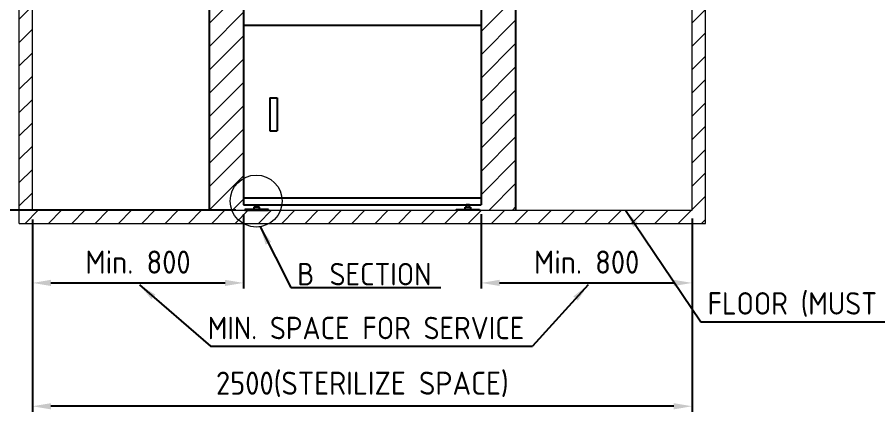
# Model space of a CAD drawing. Header units: millimetres. Extents: x -180913 to 13185, y -18310 to 9270.
# Drawn here: x 4403 to 7663, y 1947 to 3467 of the extents above; entities that cross this region are included whole.
import ezdxf

# ---------------------------------------------------------------- set-up
doc = ezdxf.new("R2010")
doc.units = ezdxf.units.MM
doc.header["$MEASUREMENT"] = 0
doc.linetypes.add('HIDDEN', pattern=[9.525, 6.35, -3.175])
doc.layers.get('0').update_dxf_attribs({"lineweight": 25})
for name, color, linetype, lineweight in [('D', 3, 'Continuous', 13), ('H', 2, 'HIDDEN', 15), ('S', 4, 'Continuous', 15)]:
    doc.layers.add(name, color=color, linetype=linetype, lineweight=lineweight)
doc.styles.get("Standard").update_dxf_attribs({"font": 'KAIU.TTF'})
doc.styles.add('STU25', font='isocp2.shx')
doc.dimstyles.new('STU25', dxfattribs={"dimscale": 35, "dimtxt": 2.5, "dimasz": 2, "dimexe": 0.6, "dimexo": 1, "dimgap": 1, "dimtad": 1, "dimdsep": 46, "dimtxsty": 'STU25', "dimcen": 2, "dimazin": 2, "dimtfac": 1, "dimtmove": 0, "dimatfit": 3, "dimfxl": 0, "dimtolj": 1, "dimtzin": 0, "dimarcsym": 0})
doc.dimstyles.new('STU25$7', dxfattribs={"dimscale": 35, "dimtxt": 2.5, "dimasz": 2, "dimexe": 1.25, "dimexo": 0.625, "dimgap": 1, "dimtad": 0, "dimdec": 4, "dimdsep": 46, "dimtxsty": 'STU25', "dimcen": 2.5, "dimazin": 2, "dimtfac": 1, "dimtdec": 4, "dimtmove": 0, "dimatfit": 3, "dimfxl": 0, "dimtolj": 1, "dimtzin": 0, "dimarcsym": 0})

# ---------------------------------------------------------------- blocks, each defined once
blk = doc.blocks.new('*D2')
at = {"layer": 'D', "color": 0, "lineweight": -2}
for p, q in [((5260.2, 2721.7), (5260.2, 2440.3)), ((4460.2, 2701.7), (4460.2, 2440.3)), ((4530.2, 2461.3), (5190.2, 2461.3))]:
    blk.add_line(p, q, dxfattribs=at)
at = {"layer": 'D', "color": 0}
for points in [[(4530.2, 2473), (4530.2, 2449.7), (4460.2, 2461.3)], [(5190.2, 2449.7), (5190.2, 2473), (5260.2, 2461.3)]]:
    blk.add_solid(points, dxfattribs=at)
at = {"layer": 'Defpoints', "color": 0}
for p in [(5260.2, 2756.7), (4460.2, 2736.7), (5260.2, 2461.3)]:
    blk.add_point(p, dxfattribs=at)
at = {"layer": 'D', "color": 0, "insert": (4860.2, 2540.1), "char_height": 87.5, "attachment_point": 5, "style": 'STU25'}
blk.add_mtext('\\A1;Min. 800', dxfattribs=at)
blk = doc.blocks.new('*D3')
at = {"layer": 'D', "color": 0, "lineweight": -2}
for p, q in [((6160.2, 2721.7), (6160.2, 2440.3)), ((6960.2, 2701.7), (6960.2, 2440.3)), ((6230.2, 2461.3), (6890.2, 2461.3))]:
    blk.add_line(p, q, dxfattribs=at)
at = {"layer": 'D', "color": 0}
for points in [[(6230.2, 2473), (6230.2, 2449.7), (6160.2, 2461.3)], [(6890.2, 2449.7), (6890.2, 2473), (6960.2, 2461.3)]]:
    blk.add_solid(points, dxfattribs=at)
at = {"layer": 'Defpoints', "color": 0}
for p in [(6160.2, 2756.7), (6960.2, 2736.7), (6960.2, 2461.3)]:
    blk.add_point(p, dxfattribs=at)
at = {"layer": 'D', "color": 0, "insert": (6560.2, 2540.1), "char_height": 87.5, "attachment_point": 5, "style": 'STU25'}
blk.add_mtext('\\A1;Min. 800', dxfattribs=at)
blk = doc.blocks.new('*D4')
at = {"layer": 'D', "color": 0, "lineweight": -2}
for p, q in [((5225.2, 4536.7), (4281.1, 4536.7)), ((4302.1, 4466.7), (4302.1, 2806.7)), ((5230.7, 2736.7), (4281.1, 2736.7))]:
    blk.add_line(p, q, dxfattribs=at)
at = {"layer": 'D', "color": 0}
for points in [[(4313.8, 4466.7), (4290.4, 4466.7), (4302.1, 4536.7)], [(4290.4, 2806.7), (4313.8, 2806.7), (4302.1, 2736.7)]]:
    blk.add_solid(points, dxfattribs=at)
at = {"layer": 'Defpoints', "color": 0}
for p in [(5260.2, 4536.7), (4302.1, 2736.7), (5265.7, 2736.7)]:
    blk.add_point(p, dxfattribs=at)
at = {"layer": 'D', "color": 0, "insert": (4223.4, 3636.7), "char_height": 87.5, "attachment_point": 5, "rotation": 90, "style": 'STU25'}
blk.add_mtext('\\A1;1800', dxfattribs=at)
blk = doc.blocks.new('*D24')
at = {"layer": 'D', "color": 0, "lineweight": -2}
for p, q in [((4460.2, 2701.7), (4460.2, 1973.2)), ((6960.2, 2704.6), (6960.2, 1973.2)), ((6890.2, 1994.2), (4530.2, 1994.2))]:
    blk.add_line(p, q, dxfattribs=at)
at = {"layer": 'D', "color": 0}
for points in [[(4530.2, 2005.8), (4530.2, 1982.5), (4460.2, 1994.2)], [(6890.2, 1982.5), (6890.2, 2005.8), (6960.2, 1994.2)]]:
    blk.add_solid(points, dxfattribs=at)
at = {"layer": 'Defpoints', "color": 0}
for p in [(6960.2, 2739.6), (4460.2, 2736.7), (4460.2, 1994.2)]:
    blk.add_point(p, dxfattribs=at)
at = {"layer": 'D', "color": 0, "insert": (5710.2, 2077.3), "char_height": 87.5, "attachment_point": 5, "style": 'STU25'}
blk.add_mtext('\\A1;{\\Fisocp2.shx;2500(STERILIZE SPACE)}', dxfattribs=at)

msp = doc.modelspace()

# ---------------------------------------------------------------- hatches: boundary and pattern name
at = {"layer": 'D', "ltscale": 30}
h = msp.add_hatch(dxfattribs=at)
h.set_pattern_fill('ANSI31', color=256, scale=500, style=0)
h.set_pattern_definition([(45, (222997.52, 23056.58), (-44.194174, 44.194174), [])])
h.paths.add_polyline_path([(4460.166, 4523.666), (4460.166, 5436.731), (6960.166, 5436.731), (6960.166, 4523.666), (6290.951, 4523.666), (6290.951, 2736.731), (6160.166, 2736.731), (6160.166, 4536.731), (5260.166, 4536.731), (5260.166, 2736.731), (5129.382, 2736.731), (5129.382, 4523.666)])
at = {"layer": 'H', "ltscale": 5}
h = msp.add_hatch(dxfattribs=at)
h.set_pattern_fill('ANSI31', color=256, scale=500, style=0)
h.set_pattern_definition([(45, (222734.74, 23352.66), (-44.194174, 44.194174), [])])
h.paths.add_polyline_path([(7010.166, 2686.731), (7010.166, 5436.731), (6960.166, 5436.731), (6960.166, 2736.731), (4460.166, 2736.731), (4460.166, 5436.731), (4410.166, 5436.731), (4410.166, 2686.731)])
h.paths.add_polyline_path([(7010.166, 5436.731), (6960.166, 5436.731)], flags=16)
h.paths.add_polyline_path([(4410.166, 5436.731), (4460.166, 5436.731)], flags=16)

# ---------------------------------------------------------------- linework, layer by layer
for p, q in [((5129.382, 4523.666), (5129.382, 2736.731)), ((6290.951, 4523.666), (6290.951, 2736.731)), ((5260.166, 3856.731), (5260.166, 3436.731)), ((6160.166, 3856.731), (6160.166, 3436.731)), ((5260.166, 3436.731), (5260.166, 2756.731)), ((5260.166, 3436.731), (6160.166, 3436.731)), ((5260.166, 3436.731), (6160.166, 3436.731)), ((6160.166, 3436.731), (6160.166, 2756.731)), ((5360.166, 3161.731), (5360.166, 3036.731)), ((5360.166, 3161.731), (5387.166, 3161.731)), ((5387.166, 3161.731), (5387.166, 3036.731)), ((5360.166, 3036.731), (5387.166, 3036.731)), ((6160.166, 2781.731), (5260.166, 2781.731)), ((5260.166, 2756.731), (6160.166, 2756.731)), ((5354.666, 2739.731), (5265.666, 2739.731)), ((5265.666, 2739.731), (5265.666, 2736.731)), ((5299.774, 2747.731), (5299.774, 2739.731)), ((5320.559, 2747.731), (5299.774, 2747.731)), ((5304.166, 2747.731), (5304.166, 2756.731)), ((5304.166, 2756.731), (5316.166, 2756.731)), ((5316.166, 2756.731), (5316.166, 2747.731)), ((5320.559, 2739.731), (5320.559, 2747.731)), ((5354.666, 2736.731), (5354.666, 2739.731)), ((6065.666, 2736.731), (6065.666, 2739.731)), ((6065.666, 2739.731), (6154.666, 2739.731)), ((6099.774, 2747.731), (6120.559, 2747.731)), ((6099.774, 2739.731), (6099.774, 2747.731)), ((6116.166, 2756.731), (6104.166, 2756.731)), ((6104.166, 2756.731), (6104.166, 2747.731)), ((6116.166, 2747.731), (6116.166, 2756.731)), ((6120.559, 2747.731), (6120.559, 2739.731)), ((6154.666, 2739.731), (6154.666, 2736.731)), ((5265.666, 2736.731), (5354.666, 2736.731)), ((6154.666, 2736.731), (6065.666, 2736.731))]:
    msp.add_line(p, q)
at = {"layer": 'D'}
msp.add_circle((5308.062, 2771.298), 98.378, dxfattribs=at)
at = {"layer": 'S'}
for p, q in [((4410.166, 2686.731), (4410.166, 5436.731)), ((4460.166, 2736.731), (4460.166, 5436.731)), ((6960.166, 2736.731), (6960.166, 5436.731)), ((7010.166, 2686.731), (7010.166, 5436.731)), ((4460.166, 2736.731), (6960.166, 2736.731)), ((4410.166, 2686.731), (7010.166, 2686.731))]:
    msp.add_line(p, q, dxfattribs=at)

# ---------------------------------------------------------------- texts
at = {"layer": 'D', "color": 11, "char_height": 85, "attachment_point": 1}
for s, insert in [('{\\Fisocp2.shx;\\C3;B\\f標楷體|b0|i0|c136|p65; \\Fisocp2.shx;SECTION}', (5463.357, 2536.91)), ('{\\Fisocp2.shx;\\C3;FLOOR (MUST BE WATERPROOF)}', (7018.441, 2426.22)), ('{\\Fisocp2.shx;\\C3;MIN. SPACE FOR SERVICE}', (5124.33, 2333.026))]:
    msp.add_mtext(s, dxfattribs=dict(at, insert=insert))

# ---------------------------------------------------------------- dimensions: what is measured, and where the dimension line sits
at = {"layer": 'D'}
dim = msp.add_linear_dim(base=(4302.111, 2736.731), p1=(5260.166, 4536.731), p2=(5265.666, 2736.731), angle=90, dimstyle='STU25', dxfattribs=at)
dim.commit()
dim.dimension.update_dxf_attribs({"geometry": '*D4', "text_midpoint": (4302.111, 3636.731), "dimtype": 160})
dim = msp.add_linear_dim(base=(5260.166, 2461.348), p1=(4460.166, 2736.731), p2=(5260.166, 2756.731), text='Min. <>', dimstyle='STU25', dxfattribs=at)
dim.commit()
dim.dimension.update_dxf_attribs({"geometry": '*D2', "text_midpoint": (4860.166, 2540.098)})
for base, p1, p2, text, picture, middle in [((4460.166, 1994.17), (6960.166, 2739.561), (4460.166, 2736.731), '{\\Fisocp2.shx;<>(STERILIZE SPACE)}', '*D24', (5710.166, 1994.17)), ((6960.166, 2461.348), (6160.166, 2756.731), (6960.166, 2736.731), 'Min. <>', '*D3', (6560.166, 2461.348))]:
    dim = msp.add_linear_dim(base=base, p1=p1, p2=p2, text=text, dimstyle='STU25', dxfattribs=at)
    dim.commit()
    dim.dimension.update_dxf_attribs({"geometry": picture, "text_midpoint": middle, "dimtype": 160})

# ---------------------------------------------------------------- leaders
for points in [[(6707.471, 2736.731), (6993.09, 2313.942), (8591.133, 2313.942)], [(5322.719, 2674.018), (5439.496, 2443.451), (6007.423, 2443.451)], [(4865.459, 2454.016), (5134.907, 2222.078), (6354.44, 2222.078)], [(6565.459, 2454.016), (6354.44, 2222.078)]]:
    msp.add_leader(points, dimstyle='STU25$7', override={"dimgap": 1, "dimtad": 0}, dxfattribs=at)

doc.saveas('drawing.dxf')
